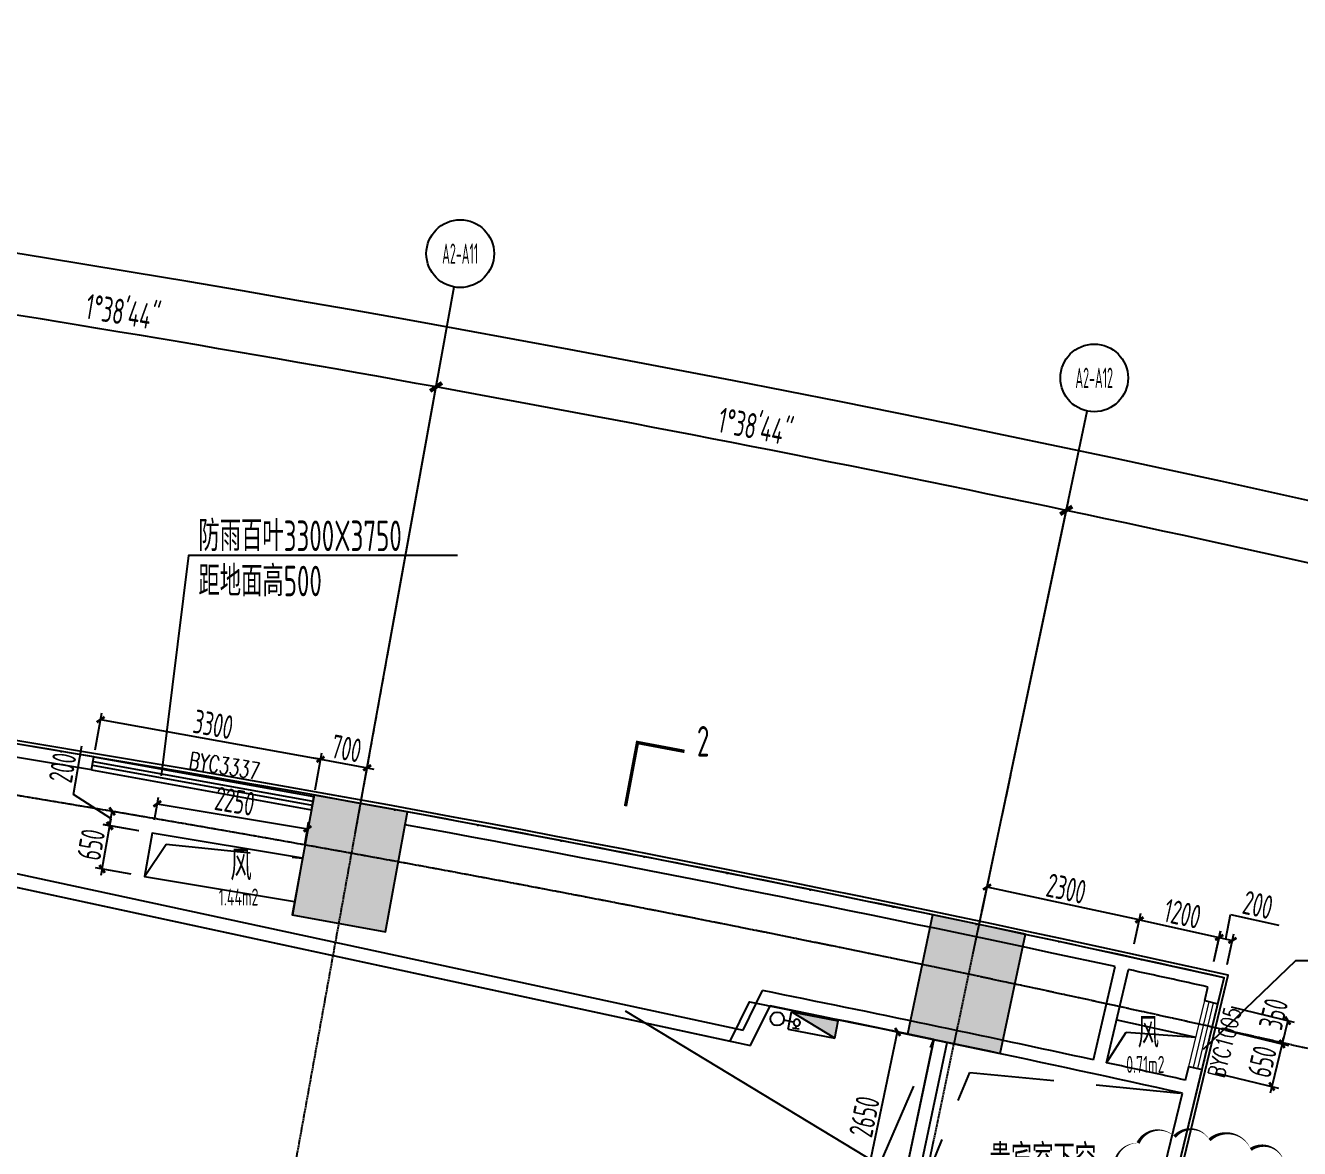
# Model space of a CAD drawing. Header units: millimetres. Extents: x 11639278 to 23698211, y -13072636 to -5537337.
# Drawn here: x 11831501 to 11850319, y -6380407 to -6363823 of the extents above; entities that cross this region are included whole.
import ezdxf
from ezdxf.enums import TextEntityAlignment as Align

# ---------------------------------------------------------------- set-up
doc = ezdxf.new("R2010")
doc.units = ezdxf.units.MM
doc.header["$LTSCALE"] = 10
for name, pattern in [('A2-RG-AXIS$0$CENTER', [2, 1.25, -0.25, 0.25, -0.25]), ('A2-RG-AXIS$0$DOTE', [2.42, 2, -0.2, 0.02, -0.2]), ('A2-RI-F1$0$DOT2', [0.125, 0, -0.125]), ('A2-RI-F1$0$HIDDEN', [0.375, 0.25, -0.125])]:
    doc.linetypes.add(name, pattern=pattern)
for name, color, linetype in [('A2-RB-F1$0$A-DIMS-100', 1, 'Continuous'), ('A2-RG-AXIS$0$A-AXIS', 1, 'Continuous'), ('A2-RG-AXIS$0$A-DIMS-100', 1, 'Continuous'), ('A2-RG-AXIS$0$A-GRID', 1, 'A2-RG-AXIS$0$CENTER'), ('A2-RG-AXIS$0$A-SYMB', 4, 'Continuous'), ('A2-RI-F1$0$$3$A-WALL', 7, 'Continuous'), ('A2-RI-F1$0$0P-FE-FH-P', 41, 'A2-RI-F1$0$YJdef_FE-FH_LINE_F'), ('A2-RI-F1$0$0P-FE-FH-V', 141, 'Continuous'), ('A2-RI-F1$0$0P-FE-HY', 141, 'Continuous'), ('A2-RI-F1$0$A-FLOR-OTLN', 4, 'A2-RI-F1$0$DOT2'), ('A2-RI-F1$0$A-GLAZ', 140, 'Continuous'), ('A2-RI-F1$0$A-HOLE', 2, 'Continuous'), ('A2-RI-F1$0$A-SYMB', 4, 'Continuous'), ('A2-RI-F1$0$A-SYMB-AREA', 4, 'Continuous'), ('A2-RI-F1$0$A-SYMB-DOOR', 4, 'Continuous'), ('A2-RI-F1$0$A-SYMB-NAME', 4, 'Continuous'), ('A2-RI-F1$0$A-SYMB-VOID', 35, 'Continuous'), ('A2-RI-F1$0$A-WALL', 7, 'Continuous'), ('A2-RS-F1$0$A-HATH-GRAY', 8, 'Continuous'), ('A2-RS-F1$0$A-WALL-CONC', 6, 'Continuous')]:
    doc.layers.add(name, color=color, linetype=linetype)
doc.layers.add('A2-RD-F1（少）$0$A-X-AREA', color=6, linetype='Continuous', plot=False)
doc.layers.add('A2-RI-F1$0$A-X-AREA', color=6, linetype='Continuous', plot=False)
doc.layers.add('A2-RI-F1$0$A-GLASS', color=132, linetype='Continuous', lineweight=20)
doc.styles.add('A2-RB-F1$0$XD2008', font='hzs.shx', dxfattribs={"width": 0.7, "bigfont": 'hztxt.shx'})
doc.styles.add('A2-RG-AXIS$0$ECADI', font='hzs.shx', dxfattribs={"width": 0.7, "bigfont": 'hztxt.shx'})
doc.styles.add('A2-RG-AXIS$0$XD2008', font='hzs.shx', dxfattribs={"width": 0.7, "bigfont": 'hztxt.shx'})
doc.styles.add('A2-RI-F1$0$ECADI', font='hzs.shx', dxfattribs={"width": 0.7, "bigfont": 'hztxt.shx'})
doc.styles.add('A2-RI-F1$0$ECADI-TXT', font='simplex.shx', dxfattribs={"bigfont": 'hztxt.shx'})
doc.styles.add('A2-RI-F1$0$hz1', font='hzs.shx', dxfattribs={"width": 0.75, "bigfont": 'hztxt.shx'})
doc.linetypes.add('A2-RI-F1$0$YJdef_FE-FH_LINE_F', pattern='A,4,-0.2,["F",A2-RI-F1$0$hz1,S=0.2,R=0,X=-0.1,Y=-0.1],-0.1', length=4.3)
doc.dimstyles.new('A2-RB-F1$0$XD100$0', dxfattribs={"dimscale": 100, "dimtxt": 3.5, "dimasz": 1, "dimexe": 1, "dimexo": 2, "dimgap": 0.5, "dimtad": 1, "dimdec": 0, "dimdsep": 46, "dimtxsty": 'A2-RB-F1$0$XD2008', "dimblk1": 'A2-RB-F1$0$_ArchTick', "dimblk2": 'A2-RB-F1$0$_ArchTick', "dimsah": 1, "dimcen": 2.5, "dimclrt": 4, "dimaunit": 1, "dimadec": 0, "dimazin": 0, "dimtfac": 1, "dimtdec": 0, "dimtix": 1, "dimtmove": 1, "dimatfit": 3, "dimfxl": 0, "dimtolj": 1, "dimtzin": 0, "dimarcsym": 0})
doc.dimstyles.new('A2-RG-AXIS$0$XD150', dxfattribs={"dimscale": 300, "dimtxt": 2.5, "dimasz": 1.5, "dimexe": 1, "dimexo": 2, "dimgap": 0.5, "dimtad": 1, "dimdec": 0, "dimdsep": 46, "dimtxsty": 'A2-RG-AXIS$0$XD2008', "dimcen": 2.5, "dimclrt": 4, "dimaunit": 1, "dimadec": 3, "dimazin": 0, "dimtfac": 1, "dimtdec": 0, "dimtmove": 2, "dimatfit": 3, "dimfxl": 0, "dimtolj": 1, "dimtzin": 0, "dimarcsym": 0})

# ---------------------------------------------------------------- blocks, each defined once
blk = doc.blocks.new('A2-RG-AXIS$0$ECADI-TAG-GRID')
at = {"color": 13}
blk.add_circle((0, 0), 5, dxfattribs=at)
at = {"style": 'A2-RG-AXIS$0$ECADI', "width": 0.7}
blk.add_attdef('GRID', text='', height=5, dxfattribs=at).set_placement((0, 0), align=Align.MIDDLE)
blk = doc.blocks.new('A2-RG-AXIS$0$_ArchTick')
at = {"color": 0, "linetype": 'ByBlock', "const_width": 0.4}
blk.add_lwpolyline([(-0.5, -0.5), (0.5, 0.5)], dxfattribs=at)
blk = doc.blocks.new('*D503')
at = {"layer": 'A2-RG-AXIS$0$A-DIMS-100', "color": 0, "lineweight": -2, "ltscale": 3, "transparency": 16777216}
for p, q in [((11753070, -6371598), (11752455, -6363872)), ((11854556, -6379588), (11856371, -6372053))]:
    blk.add_line(p, q, dxfattribs=at)
blk.add_arc((11778731, -6694179), 331200, 76.44866, 94.54827, dxfattribs=at)
at = {"layer": 'Defpoints', "color": 0, "ltscale": 3, "transparency": 16777216}
for p in [(11822065, -6365826), (11753093, -6371897), (11854485, -6379879), (11778731, -6694179)]:
    blk.add_point(p, dxfattribs=at)
at = {"layer": 'A2-RG-AXIS$0$A-DIMS-100', "color": 0, "lineweight": -2, "ltscale": 3, "transparency": 16777216, "xscale": 150, "yscale": 150, "zscale": 150}
for p, rotation in [((11752467, -6364022), 184.5482656226652), ((11856336, -6372199), 346.4486630674553)]:
    blk.add_blockref('A2-RG-AXIS$0$_ArchTick', p, dxfattribs=dict(at, rotation=rotation))
at = {"layer": 'A2-RG-AXIS$0$A-DIMS-100', "color": 4, "ltscale": 3, "transparency": 16777216, "insert": (11804749, -6363703), "char_height": 375, "attachment_point": 5, "rotation": 355.4985, "style": 'A2-RG-AXIS$0$XD2008'}
blk.add_mtext('\\A1;18°5\'59"', dxfattribs=at)
blk = doc.blocks.new('*D514')
at = {"layer": 'A2-RG-AXIS$0$A-DIMS-100', "color": 0, "lineweight": -2, "ltscale": 3, "transparency": 16777216}
for p, q in [((11845491, -6377540), (11846904, -6370837)), ((11854556, -6379588), (11856161, -6372928))]:
    blk.add_line(p, q, dxfattribs=at)
blk.add_arc((11778731, -6694179), 330300, 76.44866, 78.09408, dxfattribs=at)
at = {"layer": 'Defpoints', "color": 0, "ltscale": 3, "transparency": 16777216}
for p in [(11853048, -6372348), (11845429, -6377834), (11854485, -6379879), (11778731, -6694179)]:
    blk.add_point(p, dxfattribs=at)
at = {"layer": 'A2-RG-AXIS$0$A-DIMS-100', "color": 0, "lineweight": -2, "ltscale": 3, "transparency": 16777216, "xscale": 150, "yscale": 150, "zscale": 150}
for p, rotation in [((11846873, -6370984), 168.0940794046412), ((11856125, -6373074), 346.4486609929079)]:
    blk.add_blockref('A2-RG-AXIS$0$_ArchTick', p, dxfattribs=dict(at, rotation=rotation))
at = {"layer": 'A2-RG-AXIS$0$A-DIMS-100', "color": 4, "ltscale": 3, "transparency": 16777216, "insert": (11851573, -6371705), "char_height": 375, "attachment_point": 5, "rotation": 347.2714, "style": 'A2-RG-AXIS$0$XD2008'}
blk.add_mtext('\\A1;1°38\'44"', dxfattribs=at)
blk = doc.blocks.new('*D551')
at = {"layer": 'A2-RG-AXIS$0$A-DIMS-100', "color": 0, "lineweight": -2, "ltscale": 3, "transparency": 16777216}
for p, q in [((11836372, -6375754), (11837592, -6369013)), ((11845491, -6377540), (11846904, -6370837))]:
    blk.add_line(p, q, dxfattribs=at)
blk.add_arc((11778731, -6694179), 330300, 78.09408, 79.7395, dxfattribs=at)
at = {"layer": 'Defpoints', "color": 0, "ltscale": 3, "transparency": 16777216}
for p in [(11843776, -6370347), (11836318, -6376049), (11845429, -6377834), (11778731, -6694179)]:
    blk.add_point(p, dxfattribs=at)
at = {"layer": 'A2-RG-AXIS$0$A-DIMS-100', "color": 0, "lineweight": -2, "ltscale": 3, "transparency": 16777216, "xscale": 150, "yscale": 150, "zscale": 150}
for p, rotation in [((11837565, -6369161), 169.739497816377), ((11846873, -6370984), 348.0940794046441)]:
    blk.add_blockref('A2-RG-AXIS$0$_ArchTick', p, dxfattribs=dict(at, rotation=rotation))
at = {"layer": 'A2-RG-AXIS$0$A-DIMS-100', "color": 4, "ltscale": 3, "transparency": 16777216, "insert": (11842283, -6369746), "char_height": 375, "attachment_point": 5, "rotation": 348.9168, "style": 'A2-RG-AXIS$0$XD2008'}
blk.add_mtext('\\A1;1°38\'44"', dxfattribs=at)
blk = doc.blocks.new('*D555')
at = {"layer": 'A2-RG-AXIS$0$A-DIMS-100', "color": 0, "lineweight": -2, "ltscale": 3, "transparency": 16777216}
for p, q in [((11827205, -6374230), (11828231, -6367457)), ((11836372, -6375754), (11837592, -6369013))]:
    blk.add_line(p, q, dxfattribs=at)
blk.add_arc((11778731, -6694179), 330300, 79.7395, 81.38492, dxfattribs=at)
at = {"layer": 'Defpoints', "color": 0, "ltscale": 3, "transparency": 16777216}
for p in [(11834451, -6368613), (11827160, -6374527), (11836318, -6376049), (11778731, -6694179)]:
    blk.add_point(p, dxfattribs=at)
at = {"layer": 'A2-RG-AXIS$0$A-DIMS-100', "color": 0, "lineweight": -2, "ltscale": 3, "transparency": 16777216, "xscale": 150, "yscale": 150, "zscale": 150}
for p, rotation in [((11828208, -6367606), 171.3849162218802), ((11837565, -6369161), 349.7394978101465)]:
    blk.add_blockref('A2-RG-AXIS$0$_ArchTick', p, dxfattribs=dict(at, rotation=rotation))
at = {"layer": 'A2-RG-AXIS$0$A-DIMS-100', "color": 4, "ltscale": 3, "transparency": 16777216, "insert": (11832941, -6368055), "char_height": 375, "attachment_point": 5, "rotation": 350.5622, "style": 'A2-RG-AXIS$0$XD2008'}
blk.add_mtext('\\A1;1°38\'44"', dxfattribs=at)
blk = doc.blocks.new('A2-RB-F1$0$_ArchTick')
at = {"color": 0, "linetype": 'ByBlock', "const_width": 0.4}
blk.add_lwpolyline([(-0.5, -0.5), (0.5, 0.5)], dxfattribs=at)
blk = doc.blocks.new('*D1379')
at = {"layer": 'A2-RB-F1$0$A-DIMS-100', "color": 0, "lineweight": -2, "transparency": 16777216}
for p, q in [((11832633, -6376279), (11832748, -6375639)), ((11833177, -6375717), (11832650, -6375621)), ((11832748, -6375639), (11832766, -6375541)), ((11833061, -6376356), (11832534, -6376261)), ((11832633, -6376279), (11832615, -6376377))]:
    blk.add_line(p, q, dxfattribs=at)
at = {"layer": 'Defpoints', "color": 0, "transparency": 16777216}
for p in [(11832748, -6375639), (11833374, -6375752), (11833258, -6376392)]:
    blk.add_point(p, dxfattribs=at)
at = {"layer": 'A2-RB-F1$0$A-DIMS-100', "color": 0, "lineweight": -2, "transparency": 16777216, "xscale": 100, "yscale": 100, "zscale": 100}
for p, rotation in [((11832748, -6375639), 259.739499916916), ((11832633, -6376279), 79.73949991691603)]:
    blk.add_blockref('A2-RB-F1$0$_ArchTick', p, dxfattribs=dict(at, rotation=rotation))
at = {"layer": 'A2-RB-F1$0$A-DIMS-100', "color": 4, "transparency": 16777216, "insert": (11832469, -6375919), "char_height": 350, "attachment_point": 5, "rotation": 79.7395, "style": 'A2-RB-F1$0$XD2008'}
blk.add_mtext('\\A1;650', dxfattribs=at)
blk = doc.blocks.new('*D1380')
at = {"layer": 'A2-RB-F1$0$A-DIMS-100', "color": 0, "lineweight": -2, "transparency": 16777216}
for p, q in [((11833407, -6375555), (11833463, -6375217)), ((11833447, -6375316), (11835666, -6375686)), ((11835626, -6375924), (11835683, -6375587))]:
    blk.add_line(p, q, dxfattribs=at)
at = {"layer": 'Defpoints', "color": 0, "transparency": 16777216}
for p in [(11833374, -6375752), (11835666, -6375686), (11835594, -6376122)]:
    blk.add_point(p, dxfattribs=at)
at = {"layer": 'A2-RB-F1$0$A-DIMS-100', "color": 0, "lineweight": -2, "transparency": 16777216, "xscale": 100, "yscale": 100, "zscale": 100}
for p, rotation in [((11833447, -6375316), 170.5511727453971), ((11835666, -6375686), 350.5511727453971)]:
    blk.add_blockref('A2-RB-F1$0$_ArchTick', p, dxfattribs=dict(at, rotation=rotation))
at = {"layer": 'A2-RB-F1$0$A-DIMS-100', "color": 4, "transparency": 16777216, "insert": (11834593, -6375279), "char_height": 350, "attachment_point": 5, "rotation": 350.5512, "style": 'A2-RB-F1$0$XD2008'}
blk.add_mtext('\\A1;2250', dxfattribs=at)
blk = doc.blocks.new('*D1397')
at = {"layer": 'A2-RB-F1$0$A-DIMS-100', "color": 0, "lineweight": -2, "transparency": 16777216}
for p, q in [((11832208, -6375181), (11832331, -6374461)), ((11832763, -6375536), (11832208, -6375181)), ((11833214, -6375503), (11832683, -6375411)), ((11832744, -6375644), (11832781, -6375428)), ((11833177, -6375718), (11832646, -6375627))]:
    blk.add_line(p, q, dxfattribs=at)
at = {"layer": 'Defpoints', "color": 0, "transparency": 16777216}
for p in [(11832781, -6375428), (11833411, -6375536), (11833374, -6375752)]:
    blk.add_point(p, dxfattribs=at)
at = {"layer": 'A2-RB-F1$0$A-DIMS-100', "color": 0, "lineweight": -2, "transparency": 16777216, "xscale": 100, "yscale": 100, "zscale": 100}
for p, rotation in [((11832781, -6375428), 80.26266574887535), ((11832744, -6375644), 260.2626657488754)]:
    blk.add_blockref('A2-RB-F1$0$_ArchTick', p, dxfattribs=dict(at, rotation=rotation))
at = {"layer": 'A2-RB-F1$0$A-DIMS-100', "color": 4, "transparency": 16777216, "insert": (11832048, -6374783), "char_height": 350, "attachment_point": 5, "rotation": 80.2627, "style": 'A2-RB-F1$0$XD2008'}
blk.add_mtext('\\A1;200', dxfattribs=at)
blk = doc.blocks.new('*D1398')
at = {"layer": 'A2-RB-F1$0$A-DIMS-100', "color": 0, "lineweight": -2, "transparency": 16777216}
for p, q in [((11845626, -6376903), (11845724, -6376449)), ((11847952, -6377030), (11845703, -6376547)), ((11847875, -6377387), (11847973, -6376932))]:
    blk.add_line(p, q, dxfattribs=at)
at = {"layer": 'Defpoints', "color": 0, "transparency": 16777216}
for p in [(11845703, -6376547), (11845584, -6377099), (11847833, -6377582)]:
    blk.add_point(p, dxfattribs=at)
at = {"layer": 'A2-RB-F1$0$A-DIMS-100', "color": 0, "lineweight": -2, "transparency": 16777216, "xscale": 100, "yscale": 100, "zscale": 100}
for p, rotation in [((11845703, -6376547), 167.871375397763), ((11847952, -6377030), 347.871375397763)]:
    blk.add_blockref('A2-RB-F1$0$_ArchTick', p, dxfattribs=dict(at, rotation=rotation))
at = {"layer": 'A2-RB-F1$0$A-DIMS-100', "color": 4, "transparency": 16777216, "insert": (11846875, -6376569), "char_height": 350, "attachment_point": 5, "rotation": 347.8714, "style": 'A2-RB-F1$0$XD2008'}
blk.add_mtext('\\A1;2300', dxfattribs=at)
blk = doc.blocks.new('*D881')
at = {"layer": 'A2-RB-F1$0$A-DIMS-100', "color": 0, "lineweight": -2, "transparency": 16777216}
for p, q in [((11847876, -6377387), (11847976, -6376933)), ((11847955, -6377031), (11849132, -6377290)), ((11849053, -6377646), (11849153, -6377192))]:
    blk.add_line(p, q, dxfattribs=at)
at = {"layer": 'Defpoints', "color": 0, "transparency": 16777216}
for p in [(11849132, -6377290), (11847833, -6377582), (11849010, -6377842)]:
    blk.add_point(p, dxfattribs=at)
at = {"layer": 'A2-RB-F1$0$A-DIMS-100', "color": 0, "lineweight": -2, "transparency": 16777216, "xscale": 100, "yscale": 100, "zscale": 100}
for p, rotation in [((11847955, -6377031), 167.5807150539678), ((11849132, -6377290), 347.5807150539678)]:
    blk.add_blockref('A2-RB-F1$0$_ArchTick', p, dxfattribs=dict(at, rotation=rotation))
at = {"layer": 'A2-RB-F1$0$A-DIMS-100', "color": 4, "transparency": 16777216, "insert": (11848592, -6376940), "char_height": 350, "attachment_point": 5, "rotation": 347.5807, "style": 'A2-RB-F1$0$XD2008'}
blk.add_mtext('\\A1;1200', dxfattribs=at)
blk = doc.blocks.new('*D882')
at = {"layer": 'A2-RB-F1$0$A-DIMS-100', "color": 0, "lineweight": -2, "transparency": 16777216}
for p, q in [((11849231, -6377312), (11849299, -6376950)), ((11849299, -6376950), (11850011, -6377109)), ((11849054, -6377646), (11849155, -6377193)), ((11849133, -6377290), (11849328, -6377334)), ((11849249, -6377690), (11849350, -6377236))]:
    blk.add_line(p, q, dxfattribs=at)
at = {"layer": 'Defpoints', "color": 0, "transparency": 16777216}
for p in [(11849328, -6377334), (11849010, -6377842), (11849206, -6377885)]:
    blk.add_point(p, dxfattribs=at)
at = {"layer": 'A2-RB-F1$0$A-DIMS-100', "color": 0, "lineweight": -2, "transparency": 16777216, "xscale": 100, "yscale": 100, "zscale": 100}
for p, rotation in [((11849133, -6377290), 167.4565409036352), ((11849328, -6377334), 347.4565409036352)]:
    blk.add_blockref('A2-RB-F1$0$_ArchTick', p, dxfattribs=dict(at, rotation=rotation))
at = {"layer": 'A2-RB-F1$0$A-DIMS-100', "color": 4, "transparency": 16777216, "insert": (11849704, -6376810), "char_height": 350, "attachment_point": 5, "rotation": 347.4565, "style": 'A2-RB-F1$0$XD2008'}
blk.add_mtext('\\A1;200', dxfattribs=at)
blk = doc.blocks.new('*D1092')
at = {"layer": 'A2-RB-F1$0$A-DIMS-100', "color": 0, "lineweight": -2, "transparency": 16777216}
for p, q in [((11832529, -6374522), (11832629, -6373974)), ((11832611, -6374073), (11835858, -6374660)), ((11835777, -6375110), (11835876, -6374562))]:
    blk.add_line(p, q, dxfattribs=at)
at = {"layer": 'Defpoints', "color": 0, "transparency": 16777216}
for p in [(11835858, -6374660), (11832494, -6374719), (11835741, -6375307)]:
    blk.add_point(p, dxfattribs=at)
at = {"layer": 'A2-RB-F1$0$A-DIMS-100', "color": 0, "lineweight": -2, "transparency": 16777216, "xscale": 100, "yscale": 100, "zscale": 100}
for p, rotation in [((11832611, -6374073), 169.7394999171078), ((11835858, -6374660), 349.7394999171077)]:
    blk.add_blockref('A2-RB-F1$0$_ArchTick', p, dxfattribs=dict(at, rotation=rotation))
at = {"layer": 'A2-RB-F1$0$A-DIMS-100', "color": 4, "transparency": 16777216, "insert": (11834275, -6374145), "char_height": 350, "attachment_point": 5, "rotation": 349.7395, "style": 'A2-RB-F1$0$XD2008'}
blk.add_mtext('\\A1;3300', dxfattribs=at)
blk = doc.blocks.new('*D1093')
at = {"layer": 'A2-RB-F1$0$A-DIMS-100', "color": 0, "lineweight": -2, "transparency": 16777216}
for p, q in [((11835858, -6374660), (11835760, -6374643)), ((11835777, -6375110), (11835876, -6374562)), ((11835858, -6374660), (11836547, -6374785)), ((11836465, -6375235), (11836565, -6374687)), ((11836547, -6374785), (11836645, -6374803))]:
    blk.add_line(p, q, dxfattribs=at)
at = {"layer": 'Defpoints', "color": 0, "transparency": 16777216}
for p in [(11836547, -6374785), (11835741, -6375307), (11836430, -6375432)]:
    blk.add_point(p, dxfattribs=at)
at = {"layer": 'A2-RB-F1$0$A-DIMS-100', "color": 0, "lineweight": -2, "transparency": 16777216, "xscale": 100, "yscale": 100, "zscale": 100}
for p, rotation in [((11835858, -6374660), 349.7394978101684), ((11836547, -6374785), 169.7394978101684)]:
    blk.add_blockref('A2-RB-F1$0$_ArchTick', p, dxfattribs=dict(at, rotation=rotation))
at = {"layer": 'A2-RB-F1$0$A-DIMS-100', "color": 4, "transparency": 16777216, "insert": (11836243, -6374501), "char_height": 350, "attachment_point": 5, "rotation": 349.7395, "style": 'A2-RB-F1$0$XD2008'}
blk.add_mtext('\\A1;700', dxfattribs=at)
blk = doc.blocks.new('*D975')
at = {"layer": 'A2-RB-F1$0$A-DIMS-100', "color": 0, "lineweight": -2, "transparency": 16777216}
for p, q in [((11844917, -6378798), (11844285, -6378665)), ((11843838, -6381279), (11844383, -6378686)), ((11844373, -6381391), (11843740, -6381258))]:
    blk.add_line(p, q, dxfattribs=at)
at = {"layer": 'Defpoints', "color": 0, "transparency": 16777216}
for p in [(11844383, -6378686), (11845113, -6378839), (11844568, -6381432)]:
    blk.add_point(p, dxfattribs=at)
at = {"layer": 'A2-RB-F1$0$A-DIMS-100', "color": 0, "lineweight": -2, "transparency": 16777216, "xscale": 100, "yscale": 100, "zscale": 100}
for p, rotation in [((11844383, -6378686), 78.13436385709227), ((11843838, -6381279), 258.1343638570923)]:
    blk.add_blockref('A2-RB-F1$0$_ArchTick', p, dxfattribs=dict(at, rotation=rotation))
at = {"layer": 'A2-RB-F1$0$A-DIMS-100', "color": 4, "transparency": 16777216, "insert": (11843891, -6379936), "char_height": 350, "attachment_point": 5, "rotation": 78.1344, "style": 'A2-RB-F1$0$XD2008'}
blk.add_mtext('\\A1;2650', dxfattribs=at)
blk = doc.blocks.new('*D700')
at = {"layer": 'A2-RB-F1$0$A-DIMS-100', "color": 0, "lineweight": -2, "transparency": 16777216}
for p, q in [((11849307, -6378317), (11850241, -6378543)), ((11849224, -6378661), (11850158, -6378886)), ((11850144, -6378519), (11850061, -6378863))]:
    blk.add_line(p, q, dxfattribs=at)
at = {"layer": 'Defpoints', "color": 0, "transparency": 16777216}
for p in [(11849113, -6378271), (11849030, -6378614), (11850061, -6378863)]:
    blk.add_point(p, dxfattribs=at)
at = {"layer": 'A2-RB-F1$0$A-DIMS-100', "color": 0, "lineweight": -2, "transparency": 16777216, "xscale": 100, "yscale": 100, "zscale": 100}
for p, rotation in [((11850144, -6378519), 76.4486635202654), ((11850061, -6378863), 256.4486635202654)]:
    blk.add_blockref('A2-RB-F1$0$_ArchTick', p, dxfattribs=dict(at, rotation=rotation))
at = {"layer": 'A2-RB-F1$0$A-DIMS-100', "color": 4, "transparency": 16777216, "insert": (11849935, -6378421), "char_height": 350, "attachment_point": 5, "rotation": 76.4487, "style": 'A2-RB-F1$0$XD2008'}
blk.add_mtext('\\A1;350', dxfattribs=at)
blk = doc.blocks.new('*D701')
at = {"layer": 'A2-RB-F1$0$A-DIMS-100', "color": 0, "lineweight": -2, "transparency": 16777216}
for p, q in [((11849224, -6378661), (11850158, -6378886)), ((11850061, -6378863), (11850084, -6378766)), ((11850061, -6378863), (11849909, -6379491)), ((11849073, -6379290), (11850007, -6379515)), ((11849909, -6379491), (11849886, -6379589))]:
    blk.add_line(p, q, dxfattribs=at)
at = {"layer": 'Defpoints', "color": 0, "transparency": 16777216}
for p in [(11849030, -6378614), (11848878, -6379243), (11849909, -6379491)]:
    blk.add_point(p, dxfattribs=at)
at = {"layer": 'A2-RB-F1$0$A-DIMS-100', "color": 0, "lineweight": -2, "transparency": 16777216, "xscale": 100, "yscale": 100, "zscale": 100}
for p, rotation in [((11850061, -6378863), 256.4486635207735), ((11849909, -6379491), 76.4486635207735)]:
    blk.add_blockref('A2-RB-F1$0$_ArchTick', p, dxfattribs=dict(at, rotation=rotation))
at = {"layer": 'A2-RB-F1$0$A-DIMS-100', "color": 4, "transparency": 16777216, "insert": (11849766, -6379124), "char_height": 350, "attachment_point": 5, "rotation": 76.4487, "style": 'A2-RB-F1$0$XD2008'}
blk.add_mtext('\\A1;650', dxfattribs=at)
blk = doc.blocks.new('A2-RS-F1')
at = {"layer": 'A2-RS-F1$0$A-HATH-GRAY', "ltscale": 3}
h = blk.add_hatch(color=256, dxfattribs=at)
h.paths.add_polyline_path([(11790491, -6377046), (11789491, -6377011), (11789445, -6378310), (11790445, -6378346)], flags=16)
h.paths.add_polyline_path([(11794711, -6377236), (11794112, -6377197), (11794061, -6377996), (11794660, -6378034)], flags=0)
h.paths.add_polyline_path([(11794483, -6380779), (11793885, -6380740), (11793833, -6381539), (11794432, -6381577)], flags=0)
h.paths.add_polyline_path([(11793887, -6390061), (11793288, -6390022), (11793236, -6390821), (11793835, -6390859)], flags=0)
h.paths.add_polyline_path([(11793659, -6393604), (11793060, -6393565), (11793009, -6394364), (11793607, -6394402)], flags=0)
h.paths.add_polyline_path([(11789926, -6392936), (11788927, -6392901), (11788881, -6394200), (11789880, -6394236)], flags=16)
h.paths.add_polyline_path([(11781272, -6392739), (11780272, -6392732), (11780263, -6394032), (11781263, -6394039)], flags=16)
h.paths.add_polyline_path([(11772615, -6392791), (11771616, -6392812), (11771644, -6394112), (11772644, -6394090)], flags=16)
h.paths.add_polyline_path([(11771836, -6400549, 1), (11772736, -6400549, 1)])
h.paths.add_polyline_path([(11789602, -6400664, 1), (11788702, -6400664, 1)], flags=0)
h.paths.add_polyline_path([(11797126, -6401084, 1), (11798026, -6401084, 1)], flags=0)
h.paths.add_polyline_path([(11772267, -6376895), (11771267, -6376916), (11771295, -6378216), (11772295, -6378194)], flags=16)
h.paths.add_polyline_path([(11781380, -6376840), (11780380, -6376832), (11780371, -6378133), (11781371, -6378140)], flags=16)
h.paths.add_polyline_path([(11752826, -6385566), (11752029, -6385629), (11752188, -6387623), (11752985, -6387560)], flags=17)
h.paths.add_polyline_path([(11757363, -6385213), (11756565, -6385276), (11756724, -6387270), (11757521, -6387205)], flags=17)
h.paths.add_polyline_path([(11762965, -6393141), (11763031, -6394440), (11764030, -6394389), (11763964, -6393090)])
h.paths.add_polyline_path([(11793009, -6394364), (11793607, -6394402), (11793659, -6393604), (11793060, -6393565)], flags=17)
h.paths.add_polyline_path([(11793236, -6390821), (11793835, -6390859), (11793887, -6390061), (11793288, -6390022)], flags=17)
h.paths.add_polyline_path([(11793833, -6381539), (11794432, -6381577), (11794483, -6380779), (11793885, -6380740)], flags=17)
h.paths.add_polyline_path([(11794061, -6377996), (11794660, -6378034), (11794711, -6377236), (11794112, -6377197)], flags=17)
h.paths.add_polyline_path([(11762160, -6377261), (11762226, -6378560), (11763225, -6378509), (11763159, -6377211)], flags=17)
edge = h.paths.add_edge_path(flags=16)
edge.add_arc((11772286, -6400549), 450, 0, 360)
edge = h.paths.add_edge_path(flags=16)
edge.add_arc((11789152, -6400664), 450, 0, 360)
edge = h.paths.add_edge_path()
edge.add_arc((11763857, -6400856), 450, 0, 360)
edge = h.paths.add_edge_path(flags=17)
edge.add_arc((11797576, -6401084), 450, 0, 360)
edge = h.paths.add_edge_path()
edge.add_arc((11755441, -6401404), 450, 0, 360)
h.paths.add_polyline_path([(11756756, -6377587), (11756915, -6379580), (11756117, -6379644), (11755959, -6377650)], flags=17)
h.paths.add_polyline_path([(11757323, -6394797), (11758120, -6394731), (11758001, -6393238), (11757204, -6393301)])
h.paths.add_polyline_path([(11752786, -6395149), (11753584, -6395086), (11753449, -6393391), (11752652, -6393455)])
h.paths.add_polyline_path([(11751581, -6379997), (11752378, -6379934), (11752220, -6377940), (11751422, -6378003)])
edge = h.paths.add_edge_path()
edge.add_line((11771616, -6392813), (11771644, -6394112))
edge.add_line((11771644, -6394112), (11772644, -6394090))
edge.add_line((11772644, -6394090), (11772615, -6392791))
edge.add_line((11772615, -6392791), (11771616, -6392812))
edge.add_line((11780272, -6392732), (11780263, -6394032))
edge.add_line((11780263, -6394032), (11781263, -6394039))
edge.add_line((11781263, -6394039), (11781272, -6392739))
edge.add_line((11781272, -6392739), (11780272, -6392732))
edge.add_line((11788927, -6392901), (11788881, -6394200))
edge.add_line((11788881, -6394200), (11789880, -6394236))
edge.add_line((11789880, -6394236), (11789926, -6392936))
edge.add_line((11789926, -6392936), (11788927, -6392901))
edge.add_line((11789491, -6377011), (11789445, -6378310))
edge.add_line((11789445, -6378310), (11790445, -6378346))
edge.add_line((11790445, -6378346), (11790491, -6377046))
edge.add_line((11790491, -6377046), (11789491, -6377011))
edge.add_line((11780380, -6376833), (11780371, -6378133))
edge.add_line((11780371, -6378133), (11781371, -6378140))
edge.add_line((11781371, -6378140), (11781380, -6376840))
edge.add_line((11781380, -6376840), (11780380, -6376832))
edge.add_line((11771267, -6376917), (11771295, -6378216))
edge.add_line((11771295, -6378216), (11772295, -6378194))
edge.add_line((11772295, -6378194), (11772267, -6376895))
edge.add_line((11772267, -6376895), (11771267, -6376916))
edge.add_line((11756724, -6387270), (11757521, -6387205))
edge.add_line((11756565, -6385276), (11757363, -6385213))
edge.add_line((11756565, -6385276), (11756724, -6387270))
edge.add_line((11752188, -6387623), (11752985, -6387560))
edge.add_line((11752029, -6385629), (11752826, -6385566))
edge.add_line((11752029, -6385629), (11752188, -6387623))
edge.add_line((11752826, -6385566), (11752985, -6387560))
edge.add_line((11757362, -6385205), (11757521, -6387205))
edge = h.paths.add_edge_path()
edge.add_arc((11847549, -6408655), 450, 0, 360)
h.paths.add_polyline_path([(11818747, -6372607), (11817357, -6372439), (11817139, -6374226), (11818529, -6374394)])
h.paths.add_polyline_path([(11827964, -6373889), (11826580, -6373681), (11826310, -6375461), (11827695, -6375669)])
h.paths.add_polyline_path([(11837141, -6375435), (11835763, -6375187), (11835442, -6376958), (11836820, -6377206)])
h.paths.add_polyline_path([(11814457, -6396162), (11815847, -6396332), (11816041, -6394744), (11814651, -6394573)])
h.paths.add_polyline_path([(11851385, -6401917), (11850605, -6401738), (11850371, -6402710), (11851151, -6402890)])
h.paths.add_polyline_path([(11846960, -6400859), (11846180, -6400679), (11845946, -6401652), (11846725, -6401831)])
h.paths.add_polyline_path([(11841338, -6400630), (11839968, -6400341), (11840298, -6398776), (11841668, -6399064)])
h.paths.add_polyline_path([(11831506, -6398704), (11832883, -6398953), (11833168, -6397379), (11831791, -6397129)])
h.paths.add_polyline_path([(11823000, -6397310), (11824384, -6397520), (11824624, -6395938), (11823240, -6395728)])
h.paths.add_polyline_path([(11806985, -6395311), (11806189, -6395237), (11806300, -6394042), (11807096, -6394116)])
h.paths.add_polyline_path([(11800592, -6394829), (11801191, -6394867), (11801242, -6394069), (11800643, -6394030)])
h.paths.add_polyline_path([(11793009, -6394364), (11793607, -6394402), (11793659, -6393604), (11793060, -6393565)], flags=17)
h.paths.add_polyline_path([(11800820, -6391286), (11801419, -6391324), (11801470, -6390526), (11800871, -6390487)])
h.paths.add_polyline_path([(11793236, -6390821), (11793835, -6390859), (11793887, -6390061), (11793288, -6390022)], flags=17)
h.paths.add_polyline_path([(11853037, -6395064), (11853271, -6394091), (11852492, -6393912), (11852257, -6394884)])
h.paths.add_polyline_path([(11854912, -6387286), (11855146, -6386314), (11854366, -6386134), (11854132, -6387107)])
h.paths.add_polyline_path([(11846269, -6377243), (11844899, -6376956), (11844527, -6378717), (11845898, -6379005)])
h.paths.add_polyline_path([(11848612, -6394005), (11848846, -6393033), (11848067, -6392853), (11847832, -6393825)])
h.paths.add_polyline_path([(11850486, -6386227), (11850721, -6385255), (11849941, -6385076), (11849707, -6386048)])
h.paths.add_polyline_path([(11843712, -6384523), (11844299, -6384647), (11844423, -6384060), (11843836, -6383936)])
h.paths.add_polyline_path([(11842062, -6392351), (11842649, -6392475), (11842773, -6391888), (11842185, -6391764)])
h.paths.add_polyline_path([(11808357, -6373042), (11808955, -6373098), (11809029, -6372301), (11808432, -6372246)])
h.paths.add_polyline_path([(11793833, -6381539), (11794432, -6381577), (11794483, -6380779), (11793885, -6380740)], flags=17)
h.paths.add_polyline_path([(11801417, -6382005), (11802015, -6382043), (11802067, -6381245), (11801468, -6381206)])
h.paths.add_polyline_path([(11801644, -6378462), (11802243, -6378500), (11802294, -6377702), (11801696, -6377663)])
h.paths.add_polyline_path([(11794061, -6377996), (11794660, -6378034), (11794711, -6377236), (11794112, -6377197)], flags=17)
h.paths.add_polyline_path([(11808460, -6379480), (11807664, -6379406), (11807775, -6378211), (11808572, -6378285)])
edge = h.paths.add_edge_path(flags=16)
edge.add_arc((11772286, -6400549), 450, 0, 360)
edge = h.paths.add_edge_path(flags=17)
edge.add_arc((11789152, -6400664), 450, 0, 360)
edge = h.paths.add_edge_path(flags=17)
edge.add_arc((11797576, -6401084), 450, 0, 360)
edge = h.paths.add_edge_path()
edge.add_arc((11805984, -6401746), 450, 0, 360)
edge = h.paths.add_edge_path()
edge.add_arc((11814369, -6402649), 450, 0, 360)
edge = h.paths.add_edge_path()
edge.add_arc((11822726, -6403793), 450, 0, 360)
edge = h.paths.add_edge_path()
edge.add_arc((11831046, -6405176), 450, 0, 360)
edge = h.paths.add_edge_path()
edge.add_arc((11839323, -6406797), 450, 0, 360)
edge = h.paths.add_edge_path(flags=17)
edge.add_line((11771616, -6392813), (11771644, -6394112))
edge.add_line((11771644, -6394112), (11772644, -6394090))
edge.add_line((11772644, -6394090), (11772615, -6392791))
edge.add_line((11772615, -6392791), (11771616, -6392812))
edge.add_line((11780272, -6392732), (11780263, -6394032))
edge.add_line((11780263, -6394032), (11781263, -6394039))
edge.add_line((11781263, -6394039), (11781272, -6392739))
edge.add_line((11781272, -6392739), (11780272, -6392732))
edge.add_line((11788927, -6392901), (11788881, -6394200))
edge.add_line((11788881, -6394200), (11789880, -6394236))
edge.add_line((11789880, -6394236), (11789926, -6392936))
edge.add_line((11789926, -6392936), (11788927, -6392901))
edge.add_line((11789491, -6377011), (11789445, -6378310))
edge.add_line((11789445, -6378310), (11790445, -6378346))
edge.add_line((11790445, -6378346), (11790491, -6377046))
edge.add_line((11790491, -6377046), (11789491, -6377011))
edge.add_line((11780380, -6376833), (11780371, -6378133))
edge.add_line((11780371, -6378133), (11781371, -6378140))
edge.add_line((11781371, -6378140), (11781380, -6376840))
edge.add_line((11781380, -6376840), (11780380, -6376832))
edge.add_line((11771267, -6376917), (11771295, -6378216))
edge.add_line((11771295, -6378216), (11772295, -6378194))
edge.add_line((11772295, -6378194), (11772267, -6376895))
edge.add_line((11772267, -6376895), (11771267, -6376916))
edge = h.paths.add_edge_path()
edge.add_arc((11780720, -6400485), 450, 0, 360)
at = {"layer": 'A2-RS-F1$0$A-WALL-CONC', "ltscale": 3}
for points in [[(11837141, -6375435), (11835763, -6375187), (11835442, -6376958), (11836820, -6377206), (11837141, -6375435)], [(11846269, -6377243), (11844899, -6376956), (11844527, -6378717), (11845898, -6379005), (11846269, -6377243)]]:
    blk.add_lwpolyline(points, dxfattribs=at)
blk = doc.blocks.new('A2-RI-F1$0$5erhfh')
at = {"layer": 'A2-RI-F1$0$A-SYMB-AREA', "style": 'A2-RI-F1$0$ECADI', "width": 0.7}
blk.add_attdef('340M2', text='', height=2.5, dxfattribs=at).set_placement((0, 1.25), align=Align.MIDDLE_LEFT)
at = {"layer": 'A2-RI-F1$0$A-SYMB-NAME', "style": 'A2-RI-F1$0$ECADI', "width": 0.7}
blk.add_attdef('CHINESENAME', (-12.29, 3.09), '', height=4.5, dxfattribs=at)
blk = doc.blocks.new('A2-RI-F1$0$ECADI-TAG-DOOR')
blk = doc.blocks.new('A2-RI-F1$0$A$C6F954C98')
at = {"extrusion": (0, 0, -1)}
blk.add_hatch(color=256, dxfattribs=at).paths.add_polyline_path([(-260, 700), (0, 0), (0, 700)])
for p, q in [((260, 700), (0, 700)), ((0, 0), (0, 700)), ((260, 700), (0, 0)), ((260, 0), (260, 700)), ((260, 0), (0, 0)), ((231, 106, 0), (191, 106, 0)), ((231, 156, 0), (231, 56, 0))]:
    blk.add_line(p, q, dxfattribs=at)
blk.add_circle((-141, 106, 0), 50, dxfattribs=at)
blk = doc.blocks.new('A2-RI-F1')
at = {"layer": 'A2-RI-F1$0$$3$A-WALL'}
for p, q in [((11849112.6, -6378270.6), (11849205.5, -6377885)), ((11848918.2, -6378223.7), (11848966.7, -6378022.3)), ((11848635.3, -6379397.3), (11848683.9, -6379195.9)), ((11848159.1, -6382226.8), (11848878.3, -6379242.7)), ((11847963.8, -6382183.5), (11848588.4, -6379591.8))]:
    blk.add_line(p, q, dxfattribs=at)
at = {"layer": 'A2-RI-F1$0$0P-FE-FH-P'}
blk.add_line((11842844.9, -6378539.1, 0), (11842702.4, -6378511.9, 0), dxfattribs=at)
at = {"layer": 'A2-RI-F1$0$0P-FE-FH-V'}
blk.add_circle((11842604.2, -6378493.1, 0), 100, dxfattribs=at)
at = {"layer": 'A2-RI-F1$0$A-FLOR-OTLN', "ltscale": 1000}
blk.add_lwpolyline([(11814764.2, -6394127.4), (11817357.4, -6372440.5, -0.0249426), (11849205.6, -6377886.4), (11848159.2, -6382228.1), (11851284.2, -6382919.5), (11850720.9, -6385256.6), (11855146, -6386315.4), (11851150.8, -6402891.1), (11849876.5, -6402592.9), (11848102.5, -6409766.8, 0.0804175), (11754733.7, -6402413.9), (11754132.4, -6395046.4), (11752786.4, -6395150.9), (11751422.5, -6378004.8), (11756208, -6377631.7), (11756045.3, -6375586.8, -0.0389379), (11805715.9, -6375922.1), (11805966.1, -6372030.7, -0.0060163), (11817268.4, -6373184.4, -0.0060163)], format="xyb", dxfattribs=at)
at = {"layer": 'A2-RI-F1$0$A-GLASS'}
for p, q in [((11848683.9, -6379195.9), (11848918.2, -6378223.7)), ((11848751.9, -6379212.3), (11848986.2, -6378240.1)), ((11849044.6, -6378254.2), (11848810.2, -6379226.3)), ((11849112.6, -6378270.6), (11848878.3, -6379242.7))]:
    blk.add_line(p, q, dxfattribs=at)
at = {"layer": 'A2-RI-F1$0$A-GLAZ'}
blk.add_line((11835723.3, -6375405.5), (11835763.1, -6375185.4), dxfattribs=at)
for points in [[(11832499.2, -6374689.8), (11835746.4, -6375277.6)], [(11832511.7, -6374620.9), (11835758.9, -6375208.7)], [(11832476, -6374817.7), (11835723.3, -6375405.5)], [(11832488.5, -6374748.8), (11835735.7, -6375336.6)]]:
    blk.add_lwpolyline(points, dxfattribs=at)
at = {"layer": 'A2-RI-F1$0$A-HOLE'}
blk.add_line((11847618.4, -6378507.8), (11848788, -6378764), dxfattribs=at)
blk.add_lwpolyline([(11835593.6, -6376121.7), (11833373.9, -6375752.3), (11833258.1, -6376391.9), (11835475, -6376760.9)], dxfattribs=at)
at = {"layer": 'A2-RI-F1$0$A-SYMB'}
for points in [[(11837879.8, -6371650.3), (11833909.8, -6371650.3), (11833505.7, -6374902.5)], [(11853991, -6377637), (11850259, -6377637), (11848897, -6378944)]]:
    blk.add_lwpolyline(points, dxfattribs=at)
at = {"layer": 'A2-RI-F1$0$A-SYMB', "const_width": 50}
blk.add_lwpolyline([(11840362.9, -6375352.7), (11840540, -6374412), (11841234.4, -6374542.7)], dxfattribs=at)
at = {"layer": 'A2-RI-F1$0$A-SYMB-VOID', "linetype": 'A2-RI-F1$0$HIDDEN', "ltscale": 500}
for points in [[(11833258.1, -6376391.9), (11833577, -6375910.7), (11835593.6, -6376121.9)], [(11825449, -6395667.9), (11838173.1, -6394403), (11844919.1, -6378799.5)], [(11847468.6, -6379140.5), (11847758.1, -6378689.9), (11848788, -6378764)], [(11844568.3, -6381432.3), (11845448, -6379282.5), (11848588.4, -6379591.8)]]:
    blk.add_lwpolyline(points, dxfattribs=at)
at = {"layer": 'A2-RI-F1$0$A-WALL'}
for p, q in [((11821621.6, -6374245.3), (11842100.3, -6378659.8)), ((11821541.3, -6374432.6), (11842211, -6378888.3)), ((11832476.4, -6374815.9), (11832511.3, -6374622.7)), ((11835593.6, -6376121.9), (11835442.2, -6376958.2)), ((11847273.2, -6379097.9), (11847595.2, -6377721.6)), ((11847468.6, -6379140.5), (11847790.7, -6377764)), ((11842100.3, -6378659.8), (11842387.2, -6378074.5)), ((11848918.2, -6378223.7), (11849112.6, -6378270.6)), ((11842211, -6378888.3), (11842498.8, -6378301.1)), ((11840689.3, -6398858), (11844919.2, -6378799.3)), ((11844568.3, -6381432.3), (11845114.9, -6378840.5)), ((11848683.9, -6379195.9), (11848878.3, -6379242.7))]:
    blk.add_line(p, q, dxfattribs=at)
for centre, radius, start, end in [((11778730.7, -6694178.7), 324050, 80.446764, 82.357717), ((11779072.6, -6693471.9), 323100, 80.486184, 82.353008), ((11778730.7, -6694178.7), 324050, 77.438857, 79.615732), ((11779072.6, -6693471.9), 323100, 77.755808, 79.652705), ((11779072.6, -6693471.9), 323100, 77.506821, 77.720337), ((11778730.7, -6694178.7), 322450, 77.727131, 78.614168), ((11778730.7, -6694178.7), 322250, 77.479954, 78.586748), ((11778730.7, -6694178.7), 322450, 77.479314, 77.691589)]:
    blk.add_arc(centre, radius, start, end, dxfattribs=at)
at = {"layer": 'A2-RI-F1$0$A-X-AREA'}
for points in [[(11850108.4, -6402699.1), (11851187.8, -6402951), (11855206.3, -6386278.4), (11850781.2, -6385219.6), (11851344.3, -6382881.6), (11848219.6, -6382189), (11849265.8, -6377848.6, 0.0249961), (11817313.7, -6372383.5), (11817247, -6372928.9, 0.0063305), (11805733, -6371757.5), (11805482.7, -6375649.8, 0.0389275), (11755776, -6375354), (11755954.7, -6377600.2), (11751368.6, -6377957.4), (11752740.6, -6395204.6), (11753887.3, -6395115.2), (11754504.9, -6402683.7, -0.0809284), (11848284.8, -6410068.7), (11850119.8, -6402650.4)], [(11817296.7, -6372934.6, 0.0063579), (11805733, -6371757.5), (11805482.7, -6375649.8, 0.0389275), (11755776, -6375354), (11755958.6, -6377650.1), (11751422.4, -6378003.4), (11752786.4, -6395150.9), (11753883.2, -6395065.3), (11754504.9, -6402683.7, -0.0809284), (11848284.8, -6410068.7), (11850119.8, -6402650.4), (11851150.8, -6402891.1), (11855146, -6386315.4), (11850720.9, -6385256.6), (11851283.7, -6382919.4), (11848159.1, -6382226.8), (11849205.2, -6377886.3, 0.0249184), (11817357.2, -6372439.1), (11817296.6, -6372935)], [(11850119.8, -6402650.4), (11851150.8, -6402891.1), (11855146, -6386315.4), (11850720.9, -6385256.6), (11851283.7, -6382919.4), (11848159.1, -6382226.8), (11849205.2, -6377886.3, 0.0249184), (11817357.2, -6372439.1), (11817296.7, -6372934.6)]]:
    blk.add_lwpolyline(points, format="xyb", dxfattribs=at)
at = {"layer": 'Defpoints'}
blk.add_line((11863125.5, -6392146.9), (11840364.3, -6378381.4), dxfattribs=at)
at = {"layer": 'Defpoints', "color": 3}
blk.add_lwpolyline([(11850090.6, -6380608.1, 0, 50, 0.5205671), (11849598.2, -6380420.6, 0, 50, 0.5205671), (11849598.2, -6380420.6, 0, 50, 0.5205671), (11848988.7, -6380280, 0, 50, 0.5205671), (11848988.7, -6380280, 0, 50, 0.5205671), (11848472.9, -6380233.2, 0, 50, 0.5205671), (11848472.9, -6380233.2, 0, 50, 0.5205671), (11847933.6, -6380326.9, 0, 50, 0.5205671), (11847933.6, -6380326.9, 0, 50, 0.5205671), (11847605.4, -6380772.1, 0, 50, 0.5205671)], format="xyseb", dxfattribs=at)
blk.add_blockref('A2-RS-F1', (0, 0))
ref = blk.add_blockref('A2-RI-F1$0$5erhfh', (11835284.2, -6371893.2), dxfattribs=dict(xscale=100, yscale=100, zscale=100))
ref.add_attrib('CHINESENAME', '防雨百叶3300X3750', (11834055, -6371584.5), dxfattribs={"layer": 'A2-RI-F1$0$A-SYMB-NAME', "height": 450, "style": 'A2-RI-F1$0$ECADI', "width": 0.7})
ref = blk.add_blockref('A2-RI-F1$0$5erhfh', (11835284.2, -6372560.7), dxfattribs=dict(xscale=100, yscale=100, zscale=100))
ref.add_attrib('CHINESENAME', '距地面高500', (11834055, -6372252), dxfattribs={"layer": 'A2-RI-F1$0$A-SYMB-NAME', "height": 450, "style": 'A2-RI-F1$0$ECADI', "width": 0.7})
ref = blk.add_blockref('A2-RI-F1$0$5erhfh', (11842779.6, -6374931.1), dxfattribs=dict(xscale=100, yscale=100, zscale=100))
ref.add_attrib('CHINESENAME', '2', (11841418.9, -6374618.8), dxfattribs={"layer": 'A2-RI-F1$0$A-SYMB-NAME', "height": 450, "style": 'A2-RI-F1$0$ECADI', "width": 0.7})
ref = blk.add_blockref('A2-RI-F1$0$5erhfh', (11835755.3, -6376757.8), dxfattribs=dict(xscale=100, yscale=100, zscale=100))
ref.add_attrib('340M2', '1.44m2', (11834356.3, -6376819.2), dxfattribs={"layer": 'A2-RI-F1$0$A-SYMB-AREA', "height": 250, "style": 'A2-RI-F1$0$ECADI', "width": 0.7})
ref.add_attrib('CHINESENAME', '风', (11834526.2, -6376449), dxfattribs={"layer": 'A2-RI-F1$0$A-SYMB-NAME', "height": 450, "style": 'A2-RI-F1$0$ECADI', "width": 0.7})
ref = blk.add_blockref('A2-RI-F1$0$5erhfh', (11849157, -6379228.5), dxfattribs=dict(xscale=100, yscale=100, zscale=100))
ref.add_attrib('340M2', '0.71m2', (11847758, -6379289.9), dxfattribs={"layer": 'A2-RI-F1$0$A-SYMB-AREA', "height": 250, "style": 'A2-RI-F1$0$ECADI', "width": 0.7})
ref.add_attrib('CHINESENAME', '风', (11847927.9, -6378919.8), dxfattribs={"layer": 'A2-RI-F1$0$A-SYMB-NAME', "height": 450, "style": 'A2-RI-F1$0$ECADI', "width": 0.7})
ref = blk.add_blockref('A2-RI-F1$0$5erhfh', (11846968.2, -6381101.8), dxfattribs=dict(xscale=100, yscale=100, zscale=100))
ref.add_attrib('CHINESENAME', '贵宾室下空', (11845739, -6380793), dxfattribs={"layer": 'A2-RI-F1$0$A-SYMB-NAME', "height": 450, "style": 'A2-RI-F1$0$ECADI', "width": 0.7})
at = {"layer": 'A2-RI-F1$0$0P-FE-HY', "rotation": 259.1813926863542}
blk.add_blockref('A2-RI-F1$0$A$C6F954C98', (11842816.4, -6378390.4), dxfattribs=at)
at = {"layer": 'A2-RI-F1$0$A-SYMB-DOOR'}
ref = blk.add_blockref('A2-RI-F1$0$ECADI-TAG-DOOR', (11833913.6, -6375529.8, -333.3), dxfattribs=dict(at, xscale=100.0000000007505, yscale=100.0000000007505, zscale=100.0000000007505, rotation=350.6834897648808))
ref.add_attrib('门窗主编号2', 'BYC3337', (11833901.5, -6374793.9), dxfattribs={"height": 250, "rotation": 350.68349, "style": 'A2-RI-F1$0$ECADI-TXT', "width": 0.7})
ref = blk.add_blockref('A2-RI-F1$0$ECADI-TAG-DOOR', (11849936.3, -6379432.9, -333.3), dxfattribs=dict(at, xscale=100.0000000019594, yscale=100.0000000019594, zscale=100.0000000019594, rotation=75.62708113728996))
ref.add_attrib('门窗主编号2', 'BYC1005', (11849202.2, -6379380.1), dxfattribs={"height": 250, "rotation": 75.62708, "style": 'A2-RI-F1$0$ECADI-TXT', "width": 0.7})
blk = doc.blocks.new('A2-RD-F1（少）')
at = {"layer": 'A2-RD-F1（少）$0$A-X-AREA'}
blk.add_lwpolyline([(11817993, -6394626, -0.114889), (11821541, -6374433), (11841909, -6378823), (11842195, -6378240, -0.002158), (11844919, -6378799), (11844373, -6381389), (11844373, -6381389), (11841164, -6396608), (11844327, -6397273), (11843788, -6399510), (11838007, -6398294), (11837958, -6397417), (11817993, -6394626)], format="xyb", dxfattribs=at)
blk = doc.blocks.new('A2-RG-AXIS')
at = {"layer": 'A2-RG-AXIS$0$A-AXIS', "ltscale": 3}
for p, q in [((11836852.5, -6373096.9), (11837832.2, -6367684.8)), ((11846048.1, -6374898.2), (11847182.8, -6369516.5))]:
    blk.add_line(p, q, dxfattribs=at)
at = {"layer": 'A2-RG-AXIS$0$A-GRID', "linetype": 'A2-RG-AXIS$0$DOTE'}
for p, q in [((11829692, -6412654), (11836852.5, -6373096.9)), ((11846048.1, -6374898.2), (11837754.6, -6414233.4))]:
    blk.add_line(p, q, dxfattribs=at)
for radius in [323300, 316700]:
    blk.add_arc((11778730.7, -6694178.7), radius, 75.589285, 95.407644, dxfattribs=at)
at = {"layer": 'A2-RG-AXIS$0$A-SYMB'}
ref = blk.add_blockref('A2-RG-AXIS$0$ECADI-TAG-GRID', (11837921.3, -6367192.8), dxfattribs=dict(at, xscale=100, yscale=100, zscale=100))
ref.add_attrib('GRID', 'A2-A11', dxfattribs={"layer": '0', "extrusion": (0, 0, -1), "height": 300, "style": 'A2-RG-AXIS$0$ECADI', "text_generation_flag": 2, "width": 0.5}).set_placement((-11837921.3, -6367192.8), align=Align.MIDDLE)
ref = blk.add_blockref('A2-RG-AXIS$0$ECADI-TAG-GRID', (11847285.9, -6369027.3), dxfattribs=dict(at, xscale=100, yscale=100, zscale=100))
ref.add_attrib('GRID', 'A2-A12', dxfattribs={"layer": '0', "extrusion": (0, 0, -1), "height": 300, "style": 'A2-RG-AXIS$0$ECADI', "text_generation_flag": 2, "width": 0.5}).set_placement((-11847285.9, -6369027.3), align=Align.MIDDLE)
at = {"layer": 'A2-RG-AXIS$0$A-DIMS-100', "ltscale": 3}
for base, p1, p2, picture, middle in [((11822064.9, -6365825.9), (11854485.2, -6379879.3), (11753093.4, -6371896.8), '*D503', (11804748.6, -6363703.1)), ((11834451.1, -6368612.6), (11827159.6, -6374526.5), (11836318.2, -6376048.9), '*D555', (11832941.1, -6368055.4)), ((11843776.4, -6370346.8), (11845429.2, -6377833.7), (11836318.2, -6376048.9), '*D551', (11842283.1, -6369746.5)), ((11853048.1, -6372348), (11845429.2, -6377833.7), (11854485.2, -6379879.3), '*D514', (11851572.6, -6371705.1))]:
    dim = blk.add_angular_dim_3p(base=base, center=(11778730.7, -6694178.7), p1=p1, p2=p2, dimstyle='A2-RG-AXIS$0$XD150', override={"dimscale": 150, "dimasz": 1, "dimblk": 'A2-RG-AXIS$0$_ArchTick', "dimadec": 4}, dxfattribs=at)
    dim.commit()
    dim.dimension.update_dxf_attribs({"geometry": picture, "text_midpoint": middle})
blk = doc.blocks.new('A2-RB-F1')
at = {"layer": 'A2-RB-F1$0$A-DIMS-100'}
for p1, p2, distance, picture, middle in [((11832493.8, -6374719.3), (11835741.1, -6375307.1), 657.1, '*D1092', (11834274.6, -6374145.2)), ((11835741.1, -6375307.1), (11836429.9, -6375431.8), 657.1, '*D1093', (11836242.6, -6374501.4)), ((11833373.9, -6375752.3), (11835593.6, -6376121.7), 442.2, '*D1380', (11834593.3, -6375278.9)), ((11833258.1, -6376391.9), (11833373.9, -6375752.3), 635.8, '*D1379', (11832469, -6375918.8)), ((11847833.2, -6377582.4), (11845584.1, -6377099), -564.8, '*D1398', (11846874.6, -6376568.5)), ((11844568.3, -6381432.3), (11845113.2, -6378839.2), 746, '*D975', (11843890.5, -6379936.1))]:
    dim = blk.add_aligned_dim(p1=p1, p2=p2, distance=distance, dimstyle='A2-RB-F1$0$XD100$0', dxfattribs=at)
    dim.commit()
    dim.dimension.update_dxf_attribs({"geometry": picture, "text_midpoint": middle})
for base, p1, p2, angle, text, picture, middle in [((11832781.4, -6375428.3), (11833373.9, -6375752.3), (11833411, -6375536.4), 80.26267, '200', '*D1397', (11832216, -6375131.5)), ((11850061, -6378862.8), (11849112.6, -6378270.6), (11849029.8, -6378614.3), 256.44866, '350', '*D700', (11850153.4, -6378473.3))]:
    dim = blk.add_linear_dim(base=base, p1=p1, p2=p2, angle=angle, text=text, dimstyle='A2-RB-F1$0$XD100$0', dxfattribs=at)
    dim.commit()
    dim.dimension.update_dxf_attribs({"geometry": picture, "text_midpoint": middle, "dimtype": 129})
dim = blk.add_linear_dim(base=(11849328.2, -6377333.7), p1=(11849010.3, -6377841.6), p2=(11849205.5, -6377885), angle=347.45654, dimstyle='A2-RB-F1$0$XD100$0', dxfattribs=at)
dim.commit()
dim.dimension.update_dxf_attribs({"geometry": '*D882', "text_midpoint": (11849347.6, -6376961), "dimtype": 129})
for p1, p2, distance, text, picture, middle in [((11847833.2, -6377582.4), (11849010.3, -6377841.6), 565, '1200', '*D881', (11848591.7, -6376940.4)), ((11849029.8, -6378614.3), (11848878.3, -6379242.7), 1060.7, '650', '*D701', (11849766.5, -6379124.3))]:
    dim = blk.add_aligned_dim(p1=p1, p2=p2, distance=distance, text=text, dimstyle='A2-RB-F1$0$XD100$0', dxfattribs=at)
    dim.commit()
    dim.dimension.update_dxf_attribs({"geometry": picture, "text_midpoint": middle})

msp = doc.modelspace()

# ---------------------------------------------------------------- block references
for name in ['A2-RI-F1', 'A2-RB-F1', 'A2-RG-AXIS', 'A2-RD-F1（少）', 'A2-RS-F1']:
    msp.add_blockref(name, (0, 0))

doc.saveas('drawing.dxf')
